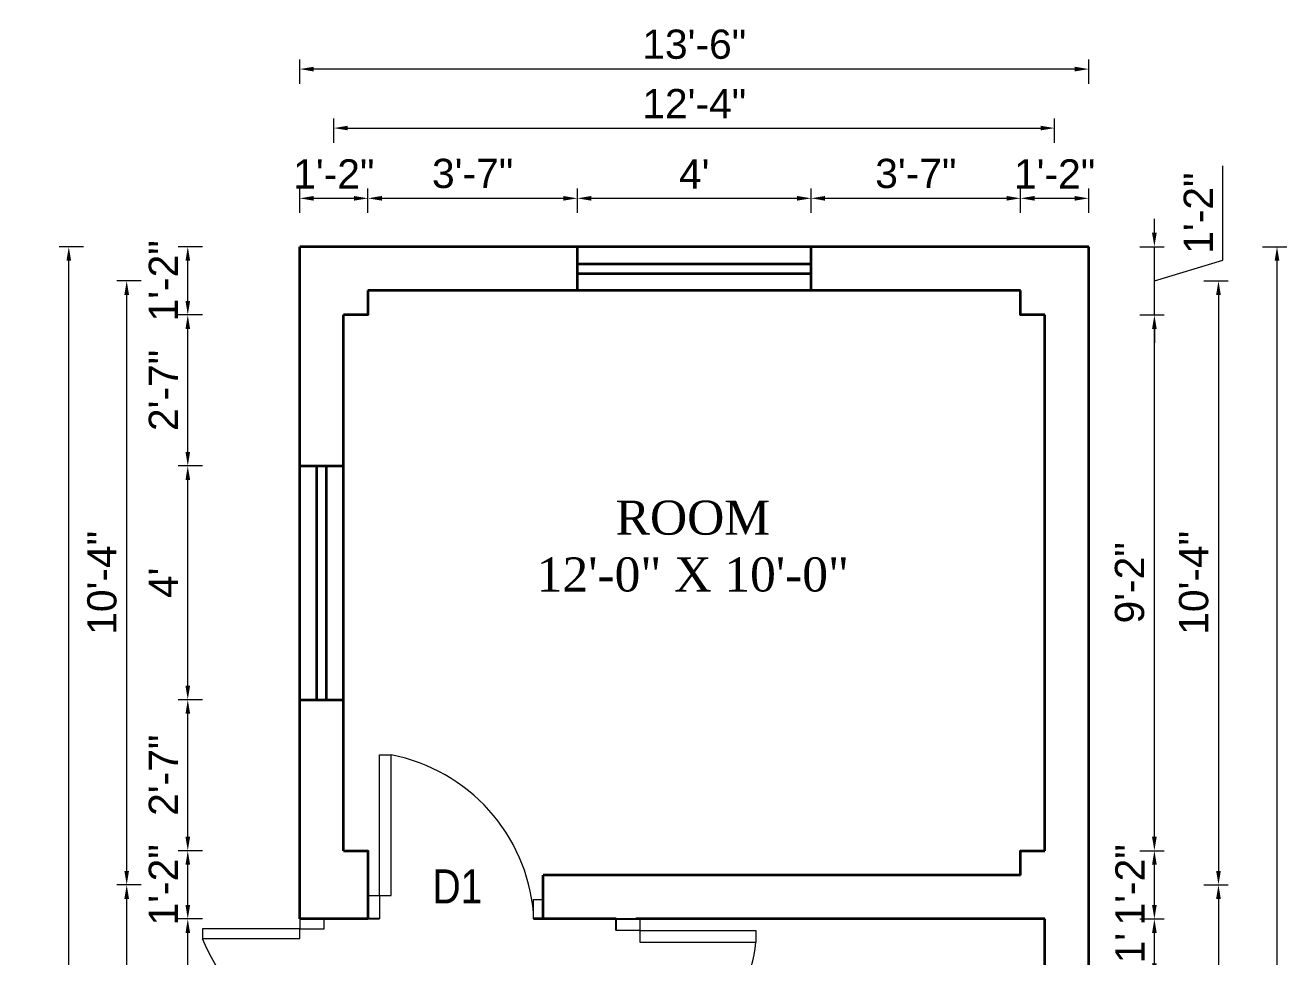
# Model space of a CAD drawing. Header units: inches. Extents: x 352533 to 378079, y -36324 to -23949.
# Drawn here: x 361481.1 to 361740.2, y -30242 to -30050.8 of the extents above; entities that cross this region are included whole.
import ezdxf

# ---------------------------------------------------------------- set-up
doc = ezdxf.new("R2010")
doc.units = ezdxf.units.IN
doc.header["$LTSCALE"] = 2
doc.header["$MEASUREMENT"] = 0
doc.header["$PDMODE"] = 34
doc.layers.get('DEFPOINTS').update_dxf_attribs({"color": 141, "linetype": 'CONTINUOUS'})
for name, color, linetype, lineweight in [('dimension', 160, 'CONTINUOUS', 15), ('door', 20, 'CONTINUOUS', 35), ('steps', 253, 'CONTINUOUS', 20), ('truss', 1, 'CONTINUOUS', 25)]:
    doc.layers.add(name, color=color, linetype=linetype, lineweight=lineweight)
doc.styles.add('Lettring Text', font='arial.ttf')
doc.styles.get("Standard").update_dxf_attribs({"font": 'ARIALN.TTF'})
doc.dimstyles.new('Copy of Standard', dxfattribs={"dimtxt": 6, "dimasz": 2.875, "dimexe": 2, "dimexo": 4, "dimgap": 2, "dimtad": 1, "dimdec": 0, "dimrnd": 1, "dimzin": 0, "dimdsep": 46, "dimlunit": 4, "dimtxsty": 'Lettring Text', "dimcen": 0.1, "dimclrd": 7, "dimclre": 7, "dimclrt": 7, "dimazin": 0, "dimtfac": 0.645, "dimtdec": 0, "dimtmove": 1, "dimatfit": 0, "dimfxl": 3, "dimfxlon": 1, "dimtfillclr": 256, "dimtolj": 1, "dimtzin": 0, "dimlwd": -1, "dimlwe": -1, "dimarcsym": 2})

# ---------------------------------------------------------------- blocks, each defined once
blk = doc.blocks.new('*D403')
at = {"layer": 'DEFPOINTS', "color": 0, "ltscale": 0.5, "transparency": 16777216}
for p in [(361551.5, -30086.33), (361537.5, -30096.27), (361551.5, -30096.27)]:
    blk.add_point(p, dxfattribs=at)
at = {"layer": 'steps', "color": 7, "ltscale": 0.5, "transparency": 16777216}
for p, q in [((361537.5, -30089.33), (361537.5, -30084.33)), ((361551.5, -30089.33), (361551.5, -30084.33)), ((361540.37, -30086.33), (361548.62, -30086.33))]:
    blk.add_line(p, q, dxfattribs=at)
for points in [[(361540.37, -30085.85), (361540.37, -30086.81), (361537.5, -30086.33)], [(361548.62, -30085.85), (361548.62, -30086.81), (361551.5, -30086.33)]]:
    blk.add_solid(points, dxfattribs=at)
at = {"layer": 'steps', "color": 7, "ltscale": 0.5, "transparency": 16777216, "insert": (361544.5, -30081.32), "char_height": 6, "attachment_point": 5, "style": 'Lettring Text'}
blk.add_mtext('\\A1;1\'-2"', dxfattribs=at)
blk = doc.blocks.new('*D404')
at = {"layer": 'DEFPOINTS', "color": 0, "ltscale": 0.5, "transparency": 16777216}
for p in [(361594.5, -30086.33), (361551.5, -30096.27), (361594.5, -30105.27)]:
    blk.add_point(p, dxfattribs=at)
at = {"layer": 'steps', "color": 7, "ltscale": 0.5, "transparency": 16777216}
for p, q in [((361551.5, -30089.33), (361551.5, -30084.33)), ((361594.5, -30089.33), (361594.5, -30084.33)), ((361554.37, -30086.33), (361591.62, -30086.33))]:
    blk.add_line(p, q, dxfattribs=at)
for points in [[(361554.37, -30085.85), (361554.37, -30086.81), (361551.5, -30086.33)], [(361591.62, -30085.85), (361591.62, -30086.81), (361594.5, -30086.33)]]:
    blk.add_solid(points, dxfattribs=at)
at = {"layer": 'steps', "color": 7, "ltscale": 0.5, "transparency": 16777216, "insert": (361573, -30081.26), "char_height": 6, "attachment_point": 5, "style": 'Lettring Text'}
blk.add_mtext('\\A1;3\'-7"', dxfattribs=at)
blk = doc.blocks.new('*D405')
at = {"layer": 'DEFPOINTS', "color": 0, "ltscale": 0.5, "transparency": 16777216}
for p in [(361699.5, -30086.33), (361685.5, -30105.27), (361699.5, -30105.27)]:
    blk.add_point(p, dxfattribs=at)
at = {"layer": 'steps', "color": 7, "ltscale": 0.5, "transparency": 16777216}
for p, q in [((361685.5, -30089.33), (361685.5, -30084.33)), ((361699.5, -30089.33), (361699.5, -30084.33)), ((361688.37, -30086.33), (361696.62, -30086.33))]:
    blk.add_line(p, q, dxfattribs=at)
for points in [[(361688.37, -30085.85), (361688.37, -30086.81), (361685.5, -30086.33)], [(361696.62, -30085.85), (361696.62, -30086.81), (361699.5, -30086.33)]]:
    blk.add_solid(points, dxfattribs=at)
at = {"layer": 'steps', "color": 7, "ltscale": 0.5, "transparency": 16777216, "insert": (361692.5, -30081.32), "char_height": 6, "attachment_point": 5, "style": 'Lettring Text'}
blk.add_mtext('\\A1;1\'-2"', dxfattribs=at)
blk = doc.blocks.new('*D406')
at = {"layer": 'DEFPOINTS', "color": 0, "ltscale": 0.5, "transparency": 16777216}
for p in [(361692.5, -30071.91), (361544.5, -30096.27), (361692.5, -30096.27)]:
    blk.add_point(p, dxfattribs=at)
at = {"layer": 'steps', "color": 7, "ltscale": 0.5, "transparency": 16777216}
for p, q in [((361544.5, -30074.91), (361544.5, -30069.91)), ((361692.5, -30074.91), (361692.5, -30069.91)), ((361547.37, -30071.91), (361689.62, -30071.91))]:
    blk.add_line(p, q, dxfattribs=at)
for points in [[(361547.37, -30071.43), (361547.37, -30072.38), (361544.5, -30071.91)], [(361689.62, -30071.43), (361689.62, -30072.38), (361692.5, -30071.91)]]:
    blk.add_solid(points, dxfattribs=at)
at = {"layer": 'steps', "color": 7, "ltscale": 0.5, "transparency": 16777216, "insert": (361618.5, -30066.89), "char_height": 6, "attachment_point": 5, "style": 'Lettring Text'}
blk.add_mtext('\\A1;12\'-4"', dxfattribs=at)
blk = doc.blocks.new('*D407')
at = {"layer": 'DEFPOINTS', "color": 0, "ltscale": 0.5, "transparency": 16777216}
for p in [(361537.5, -30059.8), (361537.5, -30096.27), (361699.5, -30096.27)]:
    blk.add_point(p, dxfattribs=at)
at = {"layer": 'steps', "color": 7, "ltscale": 0.5, "transparency": 16777216}
for p, q in [((361537.5, -30062.8), (361537.5, -30057.8)), ((361696.62, -30059.8), (361540.37, -30059.8)), ((361699.5, -30062.8), (361699.5, -30057.8))]:
    blk.add_line(p, q, dxfattribs=at)
for points in [[(361540.37, -30059.32), (361540.37, -30060.28), (361537.5, -30059.8)], [(361696.62, -30059.32), (361696.62, -30060.28), (361699.5, -30059.8)]]:
    blk.add_solid(points, dxfattribs=at)
at = {"layer": 'steps', "color": 7, "ltscale": 0.5, "transparency": 16777216, "insert": (361618.5, -30054.73), "char_height": 6, "attachment_point": 5, "style": 'Lettring Text'}
blk.add_mtext('\\A1;13\'-6"', dxfattribs=at)
blk = doc.blocks.new('*D390')
at = {"layer": 'DEFPOINTS', "color": 0, "ltscale": 0.5, "transparency": 16777216}
for p in [(361514.51, -30234.27), (361537.5, -30234.27), (361537.5, -30282.27)]:
    blk.add_point(p, dxfattribs=at)
at = {"layer": 'steps', "color": 7, "ltscale": 0.5, "transparency": 16777216}
for p, q in [((361517.51, -30234.27), (361512.51, -30234.27)), ((361514.51, -30279.4), (361514.51, -30237.15)), ((361517.51, -30282.27), (361512.51, -30282.27))]:
    blk.add_line(p, q, dxfattribs=at)
for points in [[(361514.04, -30237.15), (361514.99, -30237.15), (361514.51, -30234.27)], [(361514.04, -30279.4), (361514.99, -30279.4), (361514.51, -30282.27)]]:
    blk.add_solid(points, dxfattribs=at)
at = {"layer": 'steps', "color": 7, "ltscale": 0.5, "transparency": 16777216, "insert": (361509.51, -30258.27), "char_height": 6, "attachment_point": 5, "rotation": 90, "style": 'Lettring Text'}
blk.add_mtext("\\A1;4'", dxfattribs=at)
blk = doc.blocks.new('*D391')
at = {"layer": 'DEFPOINTS', "color": 0, "ltscale": 0.5, "transparency": 16777216}
for p in [(361514.51, -30220.27), (361546.5, -30220.27), (361537.5, -30234.27)]:
    blk.add_point(p, dxfattribs=at)
at = {"layer": 'steps', "color": 7, "ltscale": 0.5, "transparency": 16777216}
for p, q in [((361517.51, -30220.27), (361512.51, -30220.27)), ((361514.51, -30231.4), (361514.51, -30223.15)), ((361517.51, -30234.27), (361512.51, -30234.27))]:
    blk.add_line(p, q, dxfattribs=at)
for points in [[(361514.04, -30223.15), (361514.99, -30223.15), (361514.51, -30220.27)], [(361514.04, -30231.4), (361514.99, -30231.4), (361514.51, -30234.27)]]:
    blk.add_solid(points, dxfattribs=at)
at = {"layer": 'steps', "color": 7, "ltscale": 0.5, "transparency": 16777216, "insert": (361509.5, -30227.27), "char_height": 6, "attachment_point": 5, "rotation": 90, "style": 'Lettring Text'}
blk.add_mtext('\\A1;1\'-2"', dxfattribs=at)
blk = doc.blocks.new('*D392')
at = {"layer": 'DEFPOINTS', "color": 0, "ltscale": 0.5, "transparency": 16777216}
for p in [(361514.51, -30189.27), (361537.5, -30189.27), (361546.5, -30220.27)]:
    blk.add_point(p, dxfattribs=at)
at = {"layer": 'steps', "color": 7, "ltscale": 0.5, "transparency": 16777216}
for p, q in [((361517.51, -30189.27), (361512.51, -30189.27)), ((361514.51, -30217.4), (361514.51, -30192.15)), ((361517.51, -30220.27), (361512.51, -30220.27))]:
    blk.add_line(p, q, dxfattribs=at)
for points in [[(361514.04, -30192.15), (361514.99, -30192.15), (361514.51, -30189.27)], [(361514.04, -30217.4), (361514.99, -30217.4), (361514.51, -30220.27)]]:
    blk.add_solid(points, dxfattribs=at)
at = {"layer": 'steps', "color": 7, "ltscale": 0.5, "transparency": 16777216, "insert": (361509.5, -30204.77), "char_height": 6, "attachment_point": 5, "rotation": 90, "style": 'Lettring Text'}
blk.add_mtext('\\A1;2\'-7"', dxfattribs=at)
blk = doc.blocks.new('*D393')
at = {"layer": 'DEFPOINTS', "color": 0, "ltscale": 0.5, "transparency": 16777216}
for p in [(361514.51, -30141.27), (361537.5, -30141.27), (361537.5, -30189.27)]:
    blk.add_point(p, dxfattribs=at)
at = {"layer": 'steps', "color": 7, "ltscale": 0.5, "transparency": 16777216}
for p, q in [((361517.51, -30141.27), (361512.51, -30141.27)), ((361514.51, -30186.4), (361514.51, -30144.15)), ((361517.51, -30189.27), (361512.51, -30189.27))]:
    blk.add_line(p, q, dxfattribs=at)
for points in [[(361514.04, -30144.15), (361514.99, -30144.15), (361514.51, -30141.27)], [(361514.04, -30186.4), (361514.99, -30186.4), (361514.51, -30189.27)]]:
    blk.add_solid(points, dxfattribs=at)
at = {"layer": 'steps', "color": 7, "ltscale": 0.5, "transparency": 16777216, "insert": (361509.51, -30165.27), "char_height": 6, "attachment_point": 5, "rotation": 90, "style": 'Lettring Text'}
blk.add_mtext("\\A1;4'", dxfattribs=at)
blk = doc.blocks.new('*D394')
at = {"layer": 'DEFPOINTS', "color": 0, "ltscale": 0.5, "transparency": 16777216}
for p in [(361514.51, -30110.27), (361546.5, -30110.27), (361537.5, -30141.27)]:
    blk.add_point(p, dxfattribs=at)
at = {"layer": 'steps', "color": 7, "ltscale": 0.5, "transparency": 16777216}
for p, q in [((361517.51, -30110.27), (361512.51, -30110.27)), ((361514.51, -30138.4), (361514.51, -30113.15)), ((361517.51, -30141.27), (361512.51, -30141.27))]:
    blk.add_line(p, q, dxfattribs=at)
for points in [[(361514.04, -30113.15), (361514.99, -30113.15), (361514.51, -30110.27)], [(361514.04, -30138.4), (361514.99, -30138.4), (361514.51, -30141.27)]]:
    blk.add_solid(points, dxfattribs=at)
at = {"layer": 'steps', "color": 7, "ltscale": 0.5, "transparency": 16777216, "insert": (361509.5, -30125.77), "char_height": 6, "attachment_point": 5, "rotation": 90, "style": 'Lettring Text'}
blk.add_mtext('\\A1;2\'-7"', dxfattribs=at)
blk = doc.blocks.new('*D395')
at = {"layer": 'DEFPOINTS', "color": 0, "ltscale": 0.5, "transparency": 16777216}
for p in [(361514.51, -30096.27), (361537.5, -30096.27), (361546.5, -30110.27)]:
    blk.add_point(p, dxfattribs=at)
at = {"layer": 'steps', "color": 7, "ltscale": 0.5, "transparency": 16777216}
for p, q in [((361517.51, -30096.27), (361512.51, -30096.27)), ((361514.51, -30107.4), (361514.51, -30099.15)), ((361517.51, -30110.27), (361512.51, -30110.27))]:
    blk.add_line(p, q, dxfattribs=at)
for points in [[(361514.04, -30099.15), (361514.99, -30099.15), (361514.51, -30096.27)], [(361514.04, -30107.4), (361514.99, -30107.4), (361514.51, -30110.27)]]:
    blk.add_solid(points, dxfattribs=at)
at = {"layer": 'steps', "color": 7, "ltscale": 0.5, "transparency": 16777216, "insert": (361509.5, -30103.27), "char_height": 6, "attachment_point": 5, "rotation": 90, "style": 'Lettring Text'}
blk.add_mtext('\\A1;1\'-2"', dxfattribs=at)
blk = doc.blocks.new('*D412')
at = {"layer": 'DEFPOINTS', "color": 0, "ltscale": 0.5, "transparency": 16777216}
for p in [(361490.08, -30096.27), (361537.5, -30096.27), (361537.5, -30420.27)]:
    blk.add_point(p, dxfattribs=at)
at = {"layer": 'steps', "color": 7, "ltscale": 0.5, "transparency": 16777216}
for p, q in [((361493.08, -30096.27), (361488.08, -30096.27)), ((361490.08, -30417.4), (361490.08, -30099.15)), ((361493.08, -30420.27), (361488.08, -30420.27))]:
    blk.add_line(p, q, dxfattribs=at)
for points in [[(361489.61, -30099.15), (361490.56, -30099.15), (361490.08, -30096.27)], [(361489.61, -30417.4), (361490.56, -30417.4), (361490.08, -30420.27)]]:
    blk.add_solid(points, dxfattribs=at)
at = {"layer": 'steps', "color": 7, "ltscale": 0.5, "transparency": 16777216, "insert": (361485.07, -30258.27), "char_height": 6, "attachment_point": 5, "rotation": 90, "style": 'Lettring Text'}
blk.add_mtext("\\A1;27'", dxfattribs=at)
blk = doc.blocks.new('*D413')
at = {"layer": 'DEFPOINTS', "color": 0, "ltscale": 0.5, "transparency": 16777216}
for p in [(361501.97, -30227.27), (361551.5, -30227.27), (361551.5, -30289.27)]:
    blk.add_point(p, dxfattribs=at)
at = {"layer": 'steps', "color": 7, "ltscale": 0.5, "transparency": 16777216}
for p, q in [((361504.97, -30227.27), (361499.97, -30227.27)), ((361501.97, -30286.4), (361501.97, -30230.15)), ((361504.97, -30289.27), (361499.97, -30289.27))]:
    blk.add_line(p, q, dxfattribs=at)
for points in [[(361501.49, -30230.15), (361502.45, -30230.15), (361501.97, -30227.27)], [(361501.49, -30286.4), (361502.45, -30286.4), (361501.97, -30289.27)]]:
    blk.add_solid(points, dxfattribs=at)
at = {"layer": 'steps', "color": 7, "ltscale": 0.5, "transparency": 16777216, "insert": (361496.91, -30258.27), "char_height": 6, "attachment_point": 5, "rotation": 90, "style": 'Lettring Text'}
blk.add_mtext('\\A1;5\'-2"', dxfattribs=at)
blk = doc.blocks.new('*D414')
at = {"layer": 'DEFPOINTS', "color": 0, "ltscale": 0.5, "transparency": 16777216}
for p in [(361501.97, -30103.27), (361546.5, -30103.27), (361551.5, -30227.27)]:
    blk.add_point(p, dxfattribs=at)
at = {"layer": 'steps', "color": 7, "ltscale": 0.5, "transparency": 16777216}
for p, q in [((361504.97, -30103.27), (361499.97, -30103.27)), ((361501.97, -30224.4), (361501.97, -30106.15)), ((361504.97, -30227.27), (361499.97, -30227.27))]:
    blk.add_line(p, q, dxfattribs=at)
for points in [[(361501.49, -30106.15), (361502.45, -30106.15), (361501.97, -30103.27)], [(361501.49, -30224.4), (361502.45, -30224.4), (361501.97, -30227.27)]]:
    blk.add_solid(points, dxfattribs=at)
at = {"layer": 'steps', "color": 7, "ltscale": 0.5, "transparency": 16777216, "insert": (361496.91, -30165.27), "char_height": 6, "attachment_point": 5, "rotation": 90, "style": 'Lettring Text'}
blk.add_mtext('\\A1;10\'-4"', dxfattribs=at)
blk = doc.blocks.new('*D422')
at = {"layer": 'DEFPOINTS', "color": 0, "ltscale": 0.5, "transparency": 16777216}
for p in [(361690.5, -30234.27), (361712.98, -30234.27), (361690.5, -30246.27)]:
    blk.add_point(p, dxfattribs=at)
at = {"layer": 'steps', "color": 7, "ltscale": 0.5, "transparency": 16777216}
for p, q in [((361709.98, -30234.27), (361714.98, -30234.27)), ((361712.98, -30243.4), (361712.98, -30237.15)), ((361709.98, -30246.27), (361714.98, -30246.27))]:
    blk.add_line(p, q, dxfattribs=at)
for points in [[(361712.5, -30237.15), (361713.46, -30237.15), (361712.98, -30234.27)], [(361712.5, -30243.4), (361713.46, -30243.4), (361712.98, -30246.27)]]:
    blk.add_solid(points, dxfattribs=at)
at = {"layer": 'steps', "color": 7, "ltscale": 0.5, "transparency": 16777216, "insert": (361707.96, -30240.27), "char_height": 6, "attachment_point": 5, "rotation": 90, "style": 'Lettring Text'}
blk.add_mtext("\\A1;1'", dxfattribs=at)
blk = doc.blocks.new('*D423')
at = {"layer": 'DEFPOINTS', "color": 0, "ltscale": 0.5, "transparency": 16777216}
for p in [(361690.5, -30220.27), (361712.98, -30220.27), (361690.5, -30234.27)]:
    blk.add_point(p, dxfattribs=at)
at = {"layer": 'steps', "color": 7, "ltscale": 0.5, "transparency": 16777216}
for p, q in [((361709.98, -30220.27), (361714.98, -30220.27)), ((361712.98, -30231.4), (361712.98, -30223.15)), ((361709.98, -30234.27), (361714.98, -30234.27))]:
    blk.add_line(p, q, dxfattribs=at)
for points in [[(361712.5, -30223.15), (361713.46, -30223.15), (361712.98, -30220.27)], [(361712.5, -30231.4), (361713.46, -30231.4), (361712.98, -30234.27)]]:
    blk.add_solid(points, dxfattribs=at)
at = {"layer": 'steps', "color": 7, "ltscale": 0.5, "transparency": 16777216, "insert": (361707.96, -30227.27), "char_height": 6, "attachment_point": 5, "rotation": 90, "style": 'Lettring Text'}
blk.add_mtext('\\A1;1\'-2"', dxfattribs=at)
blk = doc.blocks.new('*D424')
at = {"layer": 'DEFPOINTS', "color": 0, "ltscale": 0.5, "transparency": 16777216}
for p in [(361690.5, -30110.27), (361712.98, -30110.27), (361690.5, -30220.27)]:
    blk.add_point(p, dxfattribs=at)
at = {"layer": 'steps', "color": 7, "ltscale": 0.5, "transparency": 16777216}
for p, q in [((361709.98, -30110.27), (361714.98, -30110.27)), ((361712.98, -30217.4), (361712.98, -30113.15)), ((361709.98, -30220.27), (361714.98, -30220.27))]:
    blk.add_line(p, q, dxfattribs=at)
for points in [[(361712.5, -30113.15), (361713.46, -30113.15), (361712.98, -30110.27)], [(361712.5, -30217.4), (361713.46, -30217.4), (361712.98, -30220.27)]]:
    blk.add_solid(points, dxfattribs=at)
at = {"layer": 'steps', "color": 7, "ltscale": 0.5, "transparency": 16777216, "insert": (361707.91, -30165.27), "char_height": 6, "attachment_point": 5, "rotation": 90, "style": 'Lettring Text'}
blk.add_mtext('\\A1;9\'-2"', dxfattribs=at)
blk = doc.blocks.new('*D425')
at = {"layer": 'DEFPOINTS', "color": 0, "ltscale": 0.5, "transparency": 16777216}
for p in [(361690.5, -30096.27), (361712.98, -30096.27), (361690.5, -30110.27)]:
    blk.add_point(p, dxfattribs=at)
at = {"layer": 'steps', "color": 7, "ltscale": 0.5, "transparency": 16777216}
for p, q in [((361727.01, -30099.06), (361727.01, -30079.68)), ((361712.98, -30093.4), (361712.98, -30090.52)), ((361709.98, -30096.27), (361714.98, -30096.27)), ((361712.98, -30110.27), (361712.98, -30096.27)), ((361712.98, -30110.27), (361712.98, -30096.27)), ((361712.98, -30103.27), (361727.01, -30099.06)), ((361709.98, -30110.27), (361714.98, -30110.27)), ((361712.98, -30113.15), (361712.98, -30116.02))]:
    blk.add_line(p, q, dxfattribs=at)
for points in [[(361712.5, -30093.4), (361713.46, -30093.4), (361712.98, -30096.27)], [(361712.5, -30113.15), (361713.46, -30113.15), (361712.98, -30110.27)]]:
    blk.add_solid(points, dxfattribs=at)
at = {"layer": 'steps', "color": 7, "ltscale": 0.5, "transparency": 16777216, "insert": (361722, -30089.37), "char_height": 6, "attachment_point": 5, "rotation": 90, "style": 'Lettring Text'}
blk.add_mtext('\\A1;1\'-2"', dxfattribs=at)
blk = doc.blocks.new('*D426')
at = {"layer": 'DEFPOINTS', "color": 0, "ltscale": 0.5, "transparency": 16777216}
for p in [(361690.5, -30103.27), (361551.5, -30227.27), (361726.14, -30227.27)]:
    blk.add_point(p, dxfattribs=at)
at = {"layer": 'steps', "color": 7, "ltscale": 0.5, "transparency": 16777216}
for p, q in [((361723.14, -30103.27), (361728.14, -30103.27)), ((361726.14, -30106.15), (361726.14, -30224.4)), ((361723.14, -30227.27), (361728.14, -30227.27))]:
    blk.add_line(p, q, dxfattribs=at)
for points in [[(361725.66, -30106.15), (361726.62, -30106.15), (361726.14, -30103.27)], [(361725.66, -30224.4), (361726.62, -30224.4), (361726.14, -30227.27)]]:
    blk.add_solid(points, dxfattribs=at)
at = {"layer": 'steps', "color": 7, "ltscale": 0.5, "transparency": 16777216, "insert": (361721.08, -30165.27), "char_height": 6, "attachment_point": 5, "rotation": 90, "style": 'Lettring Text'}
blk.add_mtext('\\A1;10\'-4"', dxfattribs=at)
blk = doc.blocks.new('*D408')
at = {"layer": 'DEFPOINTS', "color": 0, "ltscale": 0.5, "transparency": 16777216}
for p in [(361551.5, -30227.27), (361551.5, -30289.27), (361726.14, -30289.27)]:
    blk.add_point(p, dxfattribs=at)
at = {"layer": 'steps', "color": 7, "ltscale": 0.5, "transparency": 16777216}
for p, q in [((361723.14, -30227.27), (361728.14, -30227.27)), ((361726.14, -30230.15), (361726.14, -30286.4)), ((361723.14, -30289.27), (361728.14, -30289.27))]:
    blk.add_line(p, q, dxfattribs=at)
for points in [[(361725.66, -30230.15), (361726.62, -30230.15), (361726.14, -30227.27)], [(361725.66, -30286.4), (361726.62, -30286.4), (361726.14, -30289.27)]]:
    blk.add_solid(points, dxfattribs=at)
at = {"layer": 'steps', "color": 7, "ltscale": 0.5, "transparency": 16777216, "insert": (361721.08, -30258.27), "char_height": 6, "attachment_point": 5, "rotation": 90, "style": 'Lettring Text'}
blk.add_mtext('\\A1;5\'-2"', dxfattribs=at)
blk = doc.blocks.new('*D410')
at = {"layer": 'DEFPOINTS', "color": 0, "ltscale": 0.5, "transparency": 16777216}
for p in [(361699.5, -30096.27), (361738.16, -30096.27), (361699.5, -30420.27)]:
    blk.add_point(p, dxfattribs=at)
at = {"layer": 'steps', "color": 7, "ltscale": 0.5, "transparency": 16777216}
for p, q in [((361735.16, -30096.27), (361740.16, -30096.27)), ((361738.16, -30417.4), (361738.16, -30099.15)), ((361735.16, -30420.27), (361740.16, -30420.27))]:
    blk.add_line(p, q, dxfattribs=at)
for points in [[(361737.68, -30099.15), (361738.64, -30099.15), (361738.16, -30096.27)], [(361737.68, -30417.4), (361738.64, -30417.4), (361738.16, -30420.27)]]:
    blk.add_solid(points, dxfattribs=at)
at = {"layer": 'steps', "color": 7, "ltscale": 0.5, "transparency": 16777216, "insert": (361733.15, -30258.27), "char_height": 6, "attachment_point": 5, "rotation": 90, "style": 'Lettring Text'}
blk.add_mtext("\\A1;27'", dxfattribs=at)
blk = doc.blocks.new('*D427')
at = {"layer": 'DEFPOINTS', "color": 0, "ltscale": 0.5, "transparency": 16777216}
for p in [(361642.5, -30086.33), (361642.5, -30096.27), (361594.5, -30105.27)]:
    blk.add_point(p, dxfattribs=at)
at = {"layer": 'steps', "color": 7, "ltscale": 0.5, "transparency": 16777216}
for p, q in [((361594.5, -30089.33), (361594.5, -30084.33)), ((361642.5, -30089.33), (361642.5, -30084.33)), ((361597.37, -30086.33), (361639.62, -30086.33))]:
    blk.add_line(p, q, dxfattribs=at)
for points in [[(361597.37, -30085.85), (361597.37, -30086.81), (361594.5, -30086.33)], [(361639.62, -30085.85), (361639.62, -30086.81), (361642.5, -30086.33)]]:
    blk.add_solid(points, dxfattribs=at)
at = {"layer": 'steps', "color": 7, "ltscale": 0.5, "transparency": 16777216, "insert": (361618.5, -30081.33), "char_height": 6, "attachment_point": 5, "style": 'Lettring Text'}
blk.add_mtext("\\A1;4'", dxfattribs=at)
blk = doc.blocks.new('*D428')
at = {"layer": 'DEFPOINTS', "color": 0, "ltscale": 0.5, "transparency": 16777216}
for p in [(361685.5, -30086.33), (361642.5, -30096.27), (361685.5, -30105.27)]:
    blk.add_point(p, dxfattribs=at)
at = {"layer": 'steps', "color": 7, "ltscale": 0.5, "transparency": 16777216}
for p, q in [((361642.5, -30089.33), (361642.5, -30084.33)), ((361685.5, -30089.33), (361685.5, -30084.33)), ((361645.37, -30086.33), (361682.62, -30086.33))]:
    blk.add_line(p, q, dxfattribs=at)
for points in [[(361645.37, -30085.85), (361645.37, -30086.81), (361642.5, -30086.33)], [(361682.62, -30085.85), (361682.62, -30086.81), (361685.5, -30086.33)]]:
    blk.add_solid(points, dxfattribs=at)
at = {"layer": 'steps', "color": 7, "ltscale": 0.5, "transparency": 16777216, "insert": (361664, -30081.26), "char_height": 6, "attachment_point": 5, "style": 'Lettring Text'}
blk.add_mtext('\\A1;3\'-7"', dxfattribs=at)

msp = doc.modelspace()

# ---------------------------------------------------------------- linework, layer by layer
at = {"layer": 'dimension', "ltscale": 7}
for p, q in [((361553.9, -30229.47), (361553.9, -30200.6)), ((361553.9, -30200.6), (361556.3, -30200.6)), ((361556.3, -30229.47), (361556.3, -30200.6)), ((361551.5, -30229.47), (361553.9, -30229.47)), ((361551.5, -30234.27), (361551.5, -30229.47)), ((361553.9, -30229.47), (361553.9, -30234.27)), ((361553.9, -30229.47), (361556.3, -30229.47)), ((361585.5, -30234.27), (361585.5, -30230.27)), ((361585.5, -30230.27), (361587.5, -30230.27)), ((361553.9, -30234.27), (361551.5, -30234.27)), ((361585.5, -30234.27), (361587.5, -30234.27)), ((361602.5, -30236.67), (361602.5, -30234.27)), ((361602.5, -30234.27), (361607.3, -30234.27)), ((361607.3, -30234.27), (361607.3, -30236.67)), ((361607.3, -30236.67), (361602.5, -30236.67)), ((361607.3, -30236.67), (361631.17, -30236.67)), ((361607.3, -30236.67), (361607.3, -30239.07)), ((361631.17, -30236.67), (361631.17, -30239.07)), ((361607.3, -30239.07), (361631.17, -30239.07))]:
    msp.add_line(p, q, dxfattribs=at)
for centre, radius, start, end in [((361549.41, -30236.17), 36.23, 5.0246, 79.0343), ((361605.57, -30236.61), 25.72, 266.0106, 354.5071)]:
    msp.add_arc(centre, radius, start, end, dxfattribs=at)
at = {"layer": 'door', "ltscale": 0.5}
for p, q in [((361699.5, -30096.27), (361537.5, -30096.27)), ((361537.5, -30234.27), (361537.5, -30096.27)), ((361594.5, -30105.27), (361594.5, -30096.27)), ((361642.5, -30105.27), (361642.5, -30096.27)), ((361699.5, -30420.27), (361699.5, -30096.27)), ((361594.5, -30099.77), (361642.5, -30099.77)), ((361594.5, -30101.77), (361642.5, -30101.77)), ((361685.5, -30105.27), (361551.5, -30105.27)), ((361546.5, -30220.27), (361546.5, -30110.27)), ((361690.5, -30220.27), (361690.5, -30110.27)), ((361537.5, -30141.27), (361546.5, -30141.27)), ((361541, -30189.27), (361541, -30141.27)), ((361543, -30189.27), (361543, -30141.27)), ((361537.5, -30189.27), (361546.5, -30189.27)), ((361551.5, -30220.27), (361551.5, -30234.27)), ((361685.5, -30225.27), (361587.5, -30225.27)), ((361587.5, -30234.27), (361587.5, -30225.27)), ((361551.5, -30234.27), (361537.5, -30234.27)), ((361602.5, -30234.27), (361585.5, -30234.27)), ((361690.5, -30234.27), (361606.5, -30234.27)), ((361690.5, -30282.27), (361690.5, -30234.27))]:
    msp.add_line(p, q, dxfattribs=at)
for points in [[(361551.5, -30105.27), (361551.5, -30110.27), (361546.5, -30110.27)], [(361690.5, -30110.27), (361685.5, -30110.27), (361685.5, -30105.27)], [(361546.5, -30220.27), (361551.5, -30220.27), (361551.5, -30225.27)], [(361685.5, -30225.27), (361685.5, -30220.27), (361690.5, -30220.27)]]:
    msp.add_lwpolyline(points, dxfattribs=at)
at = {"layer": 'steps', "color": 7, "ltscale": 0.3}
for points in [[(361537.5, -30236.27), (361517.5, -30236.27), (361517.5, -30238.27), (361537.5, -30238.27)], [(361537.5, -30234.27), (361537.5, -30236.27), (361542.5, -30236.27), (361542.5, -30234.27)]]:
    msp.add_lwpolyline(points, close=True, dxfattribs=at)
at = {"layer": 'steps', "color": 7, "ltscale": 0.3, "true_color": 0xffffff}
msp.add_arc((361547.22, -30226.75), 31.88, 201.198, 261.4824, dxfattribs=at)
at = {"layer": 'truss', "ltscale": 7}
for p, q in [((361551.5, -30234.27), (361551.5, -30230.27)), ((361587.5, -30234.27), (361587.5, -30230.27)), ((361553.9, -30234.27), (361551.5, -30234.27)), ((361602.5, -30234.27), (361606.5, -30234.27)), ((361602.5, -30236.67), (361602.5, -30234.27))]:
    msp.add_line(p, q, dxfattribs=at)

# ---------------------------------------------------------------- texts
at = {"layer": 'steps', "color": 7, "ltscale": 0.3, "insert": (361618.22, -30148.38), "char_height": 7, "width": 72.8187, "attachment_point": 2}
msp.add_mtext('{\\fTimes New Roman|b0|i0|c0|p18;ROOM \\P12\'-0" X 10\'-0"}', dxfattribs=at)
at = {"layer": 'steps', "color": 7, "ltscale": 0.3, "insert": (361569.88, -30231.09), "char_height": 7, "attachment_point": 8}
msp.add_mtext_dynamic_manual_height_columns('{\\W1;D1}', width=18.6213, gutter_width=40, heights=[0], dxfattribs=at)

# ---------------------------------------------------------------- dimensions: what is measured, and where the dimension line sits
at = {"layer": 'steps', "ltscale": 0.5}
for base, p1, p2, picture, middle in [((361537.5, -30059.8), (361699.5, -30096.27), (361537.5, -30096.27), '*D407', (361618.5, -30054.73)), ((361692.5, -30071.91), (361544.5, -30096.27), (361692.5, -30096.27), '*D406', (361618.5, -30066.89)), ((361594.5, -30086.33), (361551.5, -30096.27), (361594.5, -30105.27), '*D404', (361573, -30081.26)), ((361642.5, -30086.33), (361594.5, -30105.27), (361642.5, -30096.27), '*D427', (361618.5, -30081.33)), ((361685.5, -30086.33), (361642.5, -30096.27), (361685.5, -30105.27), '*D428', (361664, -30081.26))]:
    dim = msp.add_linear_dim(base=base, p1=p1, p2=p2, dimstyle='Copy of Standard', dxfattribs=at)
    dim.commit()
    dim.dimension.update_dxf_attribs({"geometry": picture, "text_midpoint": middle})
for base, p1, p2, picture, middle in [((361551.5, -30086.33), (361537.5, -30096.27), (361551.5, -30096.27), '*D403', (361544.5, -30086.33)), ((361699.5, -30086.33), (361685.5, -30105.27), (361699.5, -30105.27), '*D405', (361692.5, -30086.33))]:
    dim = msp.add_linear_dim(base=base, p1=p1, p2=p2, dimstyle='Copy of Standard', dxfattribs=at)
    dim.commit()
    dim.dimension.update_dxf_attribs({"geometry": picture, "text_midpoint": middle, "dimtype": 160})
for base, p1, p2, picture, middle in [((361712.98, -30096.27), (361690.5, -30110.27), (361690.5, -30096.27), '*D425', (361722, -30097.06)), ((361490.08, -30096.27), (361537.5, -30420.27), (361537.5, -30096.27), '*D412', (361485.07, -30258.27)), ((361738.16, -30096.27), (361699.5, -30420.27), (361699.5, -30096.27), '*D410', (361733.15, -30258.27)), ((361501.97, -30103.27), (361551.5, -30227.27), (361546.5, -30103.27), '*D414', (361496.91, -30165.27)), ((361726.14, -30227.27), (361690.5, -30103.27), (361551.5, -30227.27), '*D426', (361721.08, -30165.27)), ((361514.51, -30110.27), (361537.5, -30141.27), (361546.5, -30110.27), '*D394', (361509.5, -30125.77)), ((361712.98, -30110.27), (361690.5, -30220.27), (361690.5, -30110.27), '*D424', (361707.91, -30165.27)), ((361514.51, -30141.27), (361537.5, -30189.27), (361537.5, -30141.27), '*D393', (361509.51, -30165.27)), ((361514.51, -30189.27), (361546.5, -30220.27), (361537.5, -30189.27), '*D392', (361509.5, -30204.77)), ((361501.97, -30227.27), (361551.5, -30289.27), (361551.5, -30227.27), '*D413', (361496.91, -30258.27)), ((361726.14, -30289.27), (361551.5, -30227.27), (361551.5, -30289.27), '*D408', (361721.08, -30258.27)), ((361514.51, -30234.27), (361537.5, -30282.27), (361537.5, -30234.27), '*D390', (361509.51, -30258.27)), ((361712.98, -30234.27), (361690.5, -30246.27), (361690.5, -30234.27), '*D422', (361707.96, -30240.27))]:
    dim = msp.add_linear_dim(base=base, p1=p1, p2=p2, angle=90, dimstyle='Copy of Standard', dxfattribs=at)
    dim.commit()
    dim.dimension.update_dxf_attribs({"geometry": picture, "text_midpoint": middle})
for base, p1, p2, picture, middle in [((361514.51, -30096.27), (361546.5, -30110.27), (361537.5, -30096.27), '*D395', (361514.51, -30103.27)), ((361514.51, -30220.27), (361537.5, -30234.27), (361546.5, -30220.27), '*D391', (361514.51, -30227.27)), ((361712.98, -30220.27), (361690.5, -30234.27), (361690.5, -30220.27), '*D423', (361712.98, -30227.27))]:
    dim = msp.add_linear_dim(base=base, p1=p1, p2=p2, angle=90, dimstyle='Copy of Standard', dxfattribs=at)
    dim.commit()
    dim.dimension.update_dxf_attribs({"geometry": picture, "text_midpoint": middle, "dimtype": 160})

doc.saveas('drawing.dxf')
